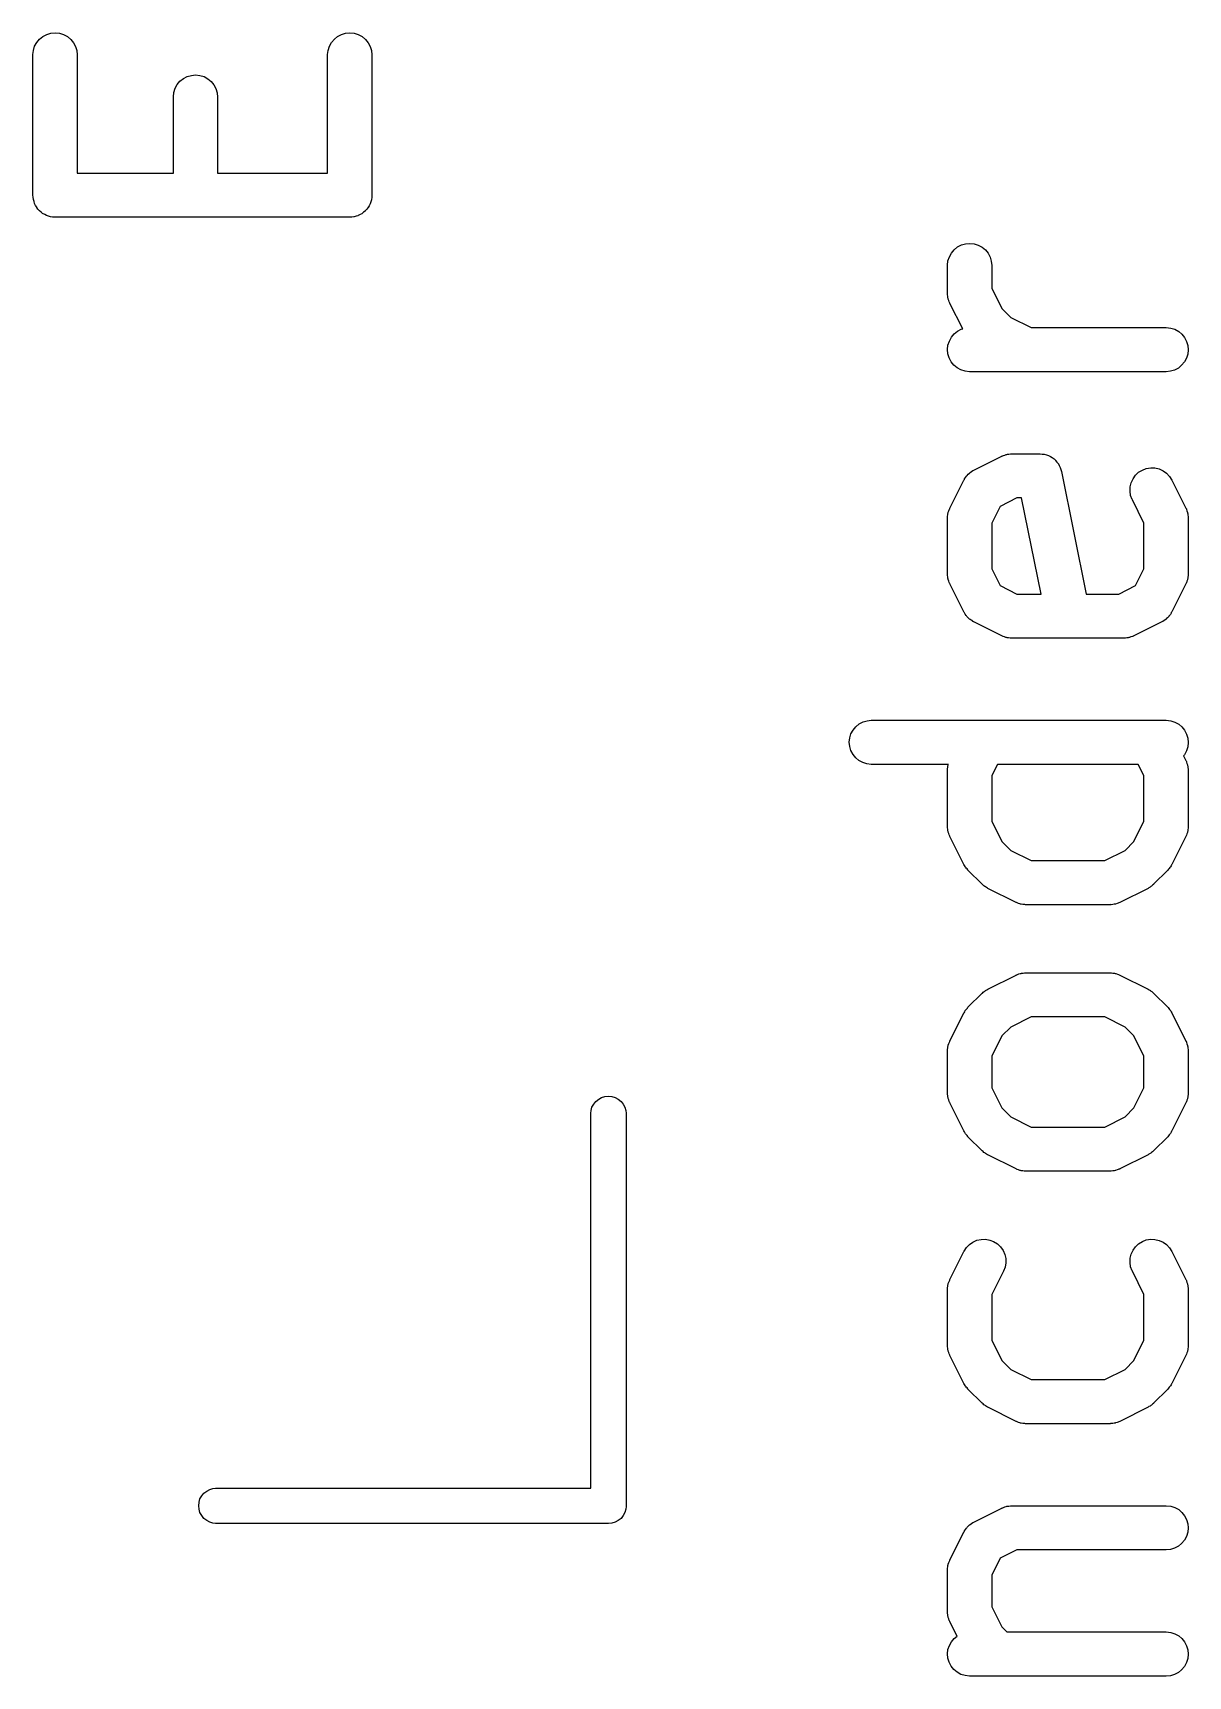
# Model space of a CAD drawing. Extents: x 108.9 to 171.3, y -114.4 to -56.8.
# Drawn here: x 151.52 to 155.44, y -67.44 to -61.86 of the extents above; entities that cross this region are included whole.
import ezdxf

# ---------------------------------------------------------------- set-up
doc = ezdxf.new("R2010")
doc.units = 0
doc.header["$MEASUREMENT"] = 0
doc.layers.add('BLACK', color=7, linetype='CONTINUOUS')

msp = doc.modelspace()

# ---------------------------------------------------------------- linework, layer by layer
at = {"layer": 'BLACK', "linetype": 'CONTINUOUS'}
for p, q in [((151.557, -61.8735), (151.57, -61.8667)), ((151.57, -61.8667), (151.584, -61.8626)), ((151.584, -61.8626), (151.599, -61.8613)), ((151.599, -61.8613), (151.613, -61.8628)), ((151.613, -61.8628), (151.627, -61.8671)), ((151.627, -61.8671), (151.64, -61.8741)), ((152.557, -61.8735), (152.57, -61.8667)), ((152.57, -61.8667), (152.584, -61.8626)), ((152.584, -61.8626), (152.599, -61.8613)), ((152.599, -61.8613), (152.613, -61.8628)), ((152.613, -61.8628), (152.627, -61.8671)), ((152.627, -61.8671), (152.64, -61.8741)), ((151.523, -61.9352), (151.525, -61.9207)), ((151.525, -61.9207), (151.529, -61.9067)), ((151.529, -61.9067), (151.536, -61.8939)), ((151.536, -61.8939), (151.546, -61.8827)), ((151.546, -61.8827), (151.557, -61.8735)), ((151.64, -61.8741), (151.652, -61.8834)), ((151.652, -61.8834), (151.661, -61.8948)), ((151.661, -61.8948), (151.668, -61.9077)), ((151.668, -61.9077), (151.672, -61.9217)), ((151.672, -61.9217), (151.673, -61.9363)), ((152.523, -61.9352), (152.525, -61.9207)), ((152.525, -61.9207), (152.529, -61.9067)), ((152.529, -61.9067), (152.536, -61.8939)), ((152.536, -61.8939), (152.546, -61.8827)), ((152.546, -61.8827), (152.557, -61.8735)), ((152.64, -61.8741), (152.652, -61.8834)), ((152.652, -61.8834), (152.661, -61.8948)), ((152.661, -61.8948), (152.668, -61.9077)), ((152.668, -61.9077), (152.672, -61.9217)), ((152.672, -61.9217), (152.673, -61.9363)), ((151.523, -61.9363), (151.523, -61.9352)), ((151.523, -62.4125), (151.523, -61.9363)), ((151.673, -61.9363), (151.673, -62.3375)), ((152.523, -61.9363), (152.523, -61.9352)), ((152.523, -62.3375), (152.523, -61.9363)), ((152.673, -61.9363), (152.673, -62.4125)), ((152.006, -62.0496), (152.013, -62.0368)), ((152.013, -62.0368), (152.022, -62.0256)), ((152.022, -62.0256), (152.034, -62.0164)), ((152.034, -62.0164), (152.046, -62.0096)), ((152.046, -62.0096), (152.061, -62.0055)), ((152.061, -62.0055), (152.075, -62.0041)), ((152.075, -62.0041), (152.09, -62.0057)), ((152.09, -62.0057), (152.104, -62.01)), ((152.104, -62.01), (152.117, -62.017)), ((152.117, -62.017), (152.128, -62.0263)), ((152.128, -62.0263), (152.137, -62.0376)), ((152.137, -62.0376), (152.144, -62.0506)), ((152, -62.0781), (152.001, -62.0635)), ((152, -62.0791), (152, -62.0781)), ((152, -62.3375), (152, -62.0791)), ((152.001, -62.0635), (152.006, -62.0496)), ((152.144, -62.0506), (152.148, -62.0646)), ((152.148, -62.0646), (152.15, -62.0791)), ((152.15, -62.0791), (152.15, -62.3375)), ((151.673, -62.3375), (152, -62.3375)), ((152.15, -62.3375), (152.523, -62.3375)), ((151.524, -62.4195), (151.523, -62.4125)), ((151.525, -62.4265), (151.524, -62.4195)), ((151.525, -62.4268), (151.525, -62.4265)), ((151.525, -62.427), (151.525, -62.4268)), ((151.527, -62.4338), (151.525, -62.427)), ((152.672, -62.4281), (152.67, -62.4348)), ((152.673, -62.4206), (152.672, -62.4276)), ((152.672, -62.4276), (152.672, -62.4278)), ((152.672, -62.4278), (152.672, -62.4281)), ((152.673, -62.4125), (152.673, -62.413)), ((152.673, -62.413), (152.673, -62.413)), ((152.673, -62.413), (152.673, -62.413)), ((152.673, -62.413), (152.673, -62.4135)), ((152.673, -62.4135), (152.673, -62.4206)), ((151.529, -62.4406), (151.527, -62.4338)), ((151.529, -62.4408), (151.529, -62.4406)), ((151.529, -62.4411), (151.529, -62.4408)), ((151.532, -62.4473), (151.529, -62.4411)), ((151.536, -62.4535), (151.532, -62.4473)), ((151.536, -62.4537), (151.536, -62.4535)), ((151.536, -62.454), (151.536, -62.4537)), ((151.54, -62.4595), (151.536, -62.454)), ((151.545, -62.465), (151.54, -62.4595)), ((151.545, -62.4651), (151.545, -62.465)), ((151.545, -62.4653), (151.545, -62.4651)), ((151.551, -62.4698), (151.545, -62.4653)), ((151.556, -62.4744), (151.551, -62.4698)), ((151.556, -62.4745), (151.556, -62.4744)), ((151.556, -62.4747), (151.556, -62.4745)), ((151.563, -62.478), (151.556, -62.4747)), ((151.569, -62.4814), (151.563, -62.478)), ((151.569, -62.4815), (151.569, -62.4814)), ((151.569, -62.4816), (151.569, -62.4815)), ((151.576, -62.4837), (151.569, -62.4816)), ((151.583, -62.4858), (151.576, -62.4837)), ((152.62, -62.484), (152.613, -62.486)), ((152.626, -62.482), (152.62, -62.484)), ((152.627, -62.4819), (152.626, -62.482)), ((152.633, -62.4785), (152.627, -62.4818)), ((152.627, -62.4818), (152.627, -62.4819)), ((152.639, -62.4752), (152.633, -62.4785)), ((152.64, -62.4751), (152.639, -62.4752)), ((152.645, -62.4705), (152.64, -62.4749)), ((152.64, -62.4749), (152.64, -62.4751)), ((152.651, -62.4661), (152.645, -62.4705)), ((152.656, -62.4603), (152.651, -62.4657)), ((152.651, -62.4657), (152.651, -62.4659)), ((152.651, -62.4659), (152.651, -62.4661)), ((152.66, -62.4548), (152.656, -62.4603)), ((152.661, -62.4544), (152.66, -62.4546)), ((152.66, -62.4546), (152.66, -62.4548)), ((152.664, -62.4482), (152.661, -62.4544)), ((152.667, -62.442), (152.664, -62.4482)), ((152.668, -62.4415), (152.667, -62.4418)), ((152.667, -62.4418), (152.667, -62.442)), ((152.67, -62.4348), (152.668, -62.4415)), ((151.583, -62.4859), (151.583, -62.4858)), ((151.59, -62.4867), (151.583, -62.4859)), ((151.583, -62.4859), (151.583, -62.4859)), ((151.597, -62.4875), (151.59, -62.4867)), ((151.598, -62.4875), (151.597, -62.4875)), ((152.598, -62.4875), (151.598, -62.4875)), ((151.598, -62.4875), (151.598, -62.4875)), ((151.598, -62.4875), (151.598, -62.4875)), ((151.598, -62.4875), (151.598, -62.4875)), ((152.605, -62.4868), (152.598, -62.4875)), ((152.612, -62.4861), (152.605, -62.4868)), ((152.613, -62.4861), (152.612, -62.4861)), ((152.613, -62.486), (152.613, -62.4861)), ((154.649, -62.5975), (154.661, -62.5883)), ((154.661, -62.5883), (154.674, -62.5815)), ((154.674, -62.5815), (154.688, -62.5774)), ((154.688, -62.5774), (154.702, -62.576)), ((154.702, -62.576), (154.717, -62.5776)), ((154.717, -62.5776), (154.731, -62.5819)), ((154.731, -62.5819), (154.744, -62.5889)), ((154.744, -62.5889), (154.755, -62.5982)), ((154.627, -62.65), (154.628, -62.6355)), ((154.627, -62.651), (154.627, -62.65)), ((154.627, -62.7463), (154.627, -62.651)), ((154.628, -62.6355), (154.633, -62.6215)), ((154.633, -62.6215), (154.64, -62.6087)), ((154.64, -62.6087), (154.649, -62.5975)), ((154.755, -62.5982), (154.764, -62.6095)), ((154.764, -62.6095), (154.771, -62.6225)), ((154.771, -62.6225), (154.775, -62.6365)), ((154.775, -62.6365), (154.777, -62.651)), ((154.777, -62.651), (154.777, -62.7286)), ((154.627, -62.7485), (154.627, -62.7463)), ((154.627, -62.7507), (154.627, -62.7485)), ((154.628, -62.7557), (154.627, -62.7507)), ((154.628, -62.7609), (154.628, -62.7557)), ((154.629, -62.763), (154.628, -62.7609)), ((154.629, -62.7651), (154.629, -62.763)), ((154.777, -62.7286), (154.811, -62.7971)), ((154.631, -62.7699), (154.629, -62.7651)), ((154.632, -62.7749), (154.631, -62.7699)), ((154.633, -62.7768), (154.632, -62.7749)), ((154.634, -62.7789), (154.633, -62.7768)), ((154.635, -62.7798), (154.634, -62.7789)), ((154.678, -62.866), (154.635, -62.7798)), ((154.811, -62.7971), (154.841, -62.8275)), ((154.649, -62.8835), (154.66, -62.8743)), ((154.66, -62.8743), (154.673, -62.8674)), ((154.673, -62.8674), (154.678, -62.866)), ((154.841, -62.8275), (154.91, -62.8618)), ((154.91, -62.8618), (155.368, -62.8618)), ((155.368, -62.8618), (155.369, -62.8618)), ((155.369, -62.8618), (155.384, -62.8634)), ((155.384, -62.8634), (155.398, -62.8678)), ((155.398, -62.8678), (155.411, -62.8749)), ((155.411, -62.8749), (155.422, -62.8843)), ((154.627, -62.9362), (154.628, -62.9217)), ((154.628, -62.9217), (154.633, -62.9077)), ((154.633, -62.9077), (154.64, -62.8948)), ((154.64, -62.8948), (154.649, -62.8835)), ((155.422, -62.8843), (155.431, -62.8957)), ((155.431, -62.8957), (155.438, -62.9087)), ((155.438, -62.9087), (155.442, -62.9227)), ((155.442, -62.9227), (155.443, -62.9373)), ((154.628, -62.9508), (154.627, -62.9362)), ((154.632, -62.9649), (154.628, -62.9508)), ((154.639, -62.9778), (154.632, -62.9649)), ((154.648, -62.9892), (154.639, -62.9778)), ((155.431, -62.9787), (155.421, -62.99)), ((155.438, -62.9658), (155.431, -62.9787)), ((155.442, -62.9518), (155.438, -62.9658)), ((155.443, -62.9373), (155.442, -62.9518)), ((154.659, -62.9986), (154.648, -62.9892)), ((154.672, -63.0057), (154.659, -62.9986)), ((154.686, -63.0101), (154.672, -63.0057)), ((154.701, -63.0118), (154.686, -63.0101)), ((154.702, -63.0118), (154.701, -63.0118)), ((155.368, -63.0118), (154.702, -63.0118)), ((155.383, -63.0103), (155.368, -63.0118)), ((155.397, -63.0061), (155.383, -63.0103)), ((155.41, -62.9992), (155.397, -63.0061)), ((155.421, -62.99), (155.41, -62.9992)), ((154.716, -63.3459), (154.811, -63.2983)), ((154.811, -63.2983), (154.812, -63.2978)), ((154.812, -63.2978), (154.814, -63.297)), ((154.814, -63.297), (154.816, -63.296)), ((154.816, -63.296), (154.821, -63.2945)), ((154.821, -63.2945), (154.826, -63.2927)), ((154.826, -63.2927), (154.828, -63.2924)), ((154.828, -63.2924), (154.83, -63.2918)), ((154.83, -63.2918), (154.835, -63.2913)), ((154.835, -63.2913), (154.84, -63.2905)), ((154.84, -63.2905), (154.842, -63.2905)), ((154.842, -63.2905), (154.845, -63.2903)), ((154.845, -63.2903), (154.94, -63.2903)), ((154.94, -63.2903), (154.94, -63.2903)), ((154.94, -63.2903), (154.94, -63.2903)), ((154.94, -63.2903), (154.941, -63.2903)), ((154.94, -63.2903), (154.94, -63.2903)), ((154.941, -63.2903), (154.948, -63.2911)), ((154.948, -63.2911), (154.955, -63.2918)), ((154.955, -63.2918), (154.955, -63.2919)), ((154.955, -63.2919), (154.955, -63.292)), ((154.955, -63.292), (154.962, -63.2941)), ((154.962, -63.2941), (154.969, -63.2961)), ((154.969, -63.2961), (154.969, -63.2963)), ((154.969, -63.2963), (154.969, -63.2964)), ((154.969, -63.2964), (154.976, -63.2998)), ((154.976, -63.2998), (154.982, -63.3031)), ((154.982, -63.3031), (154.982, -63.3033)), ((154.982, -63.3033), (154.982, -63.3034)), ((154.982, -63.3034), (154.988, -63.308)), ((154.988, -63.308), (154.993, -63.3124)), ((154.993, -63.3124), (154.993, -63.3126)), ((154.993, -63.3126), (154.993, -63.3129)), ((154.993, -63.3129), (154.998, -63.3183)), ((154.998, -63.3183), (155.002, -63.3237)), ((154.683, -63.3785), (154.684, -63.3771)), ((154.684, -63.3756), (154.688, -63.371)), ((154.684, -63.3771), (154.684, -63.3756)), ((154.688, -63.371), (154.691, -63.3662)), ((154.691, -63.3662), (154.692, -63.365)), ((154.692, -63.365), (154.693, -63.3637)), ((154.693, -63.3637), (154.697, -63.3598)), ((154.697, -63.3598), (154.701, -63.3557)), ((154.701, -63.3557), (154.702, -63.3548)), ((154.702, -63.3548), (154.703, -63.3537)), ((154.703, -63.3537), (154.708, -63.3506)), ((154.708, -63.3506), (154.713, -63.3474)), ((154.713, -63.3474), (154.714, -63.3467)), ((154.714, -63.3467), (154.716, -63.3459)), ((155.002, -63.3237), (155.002, -63.324)), ((155.002, -63.324), (155.003, -63.3243)), ((155.003, -63.3243), (155.006, -63.3304)), ((155.006, -63.3304), (155.009, -63.3366)), ((155.009, -63.3366), (155.009, -63.3369)), ((155.009, -63.3369), (155.009, -63.3372)), ((155.009, -63.3372), (155.011, -63.3439)), ((155.011, -63.3439), (155.013, -63.3506)), ((155.013, -63.3506), (155.097, -63.7665)), ((155.25, -63.3885), (155.256, -63.3752)), ((155.256, -63.3752), (155.265, -63.3633)), ((155.265, -63.3633), (155.275, -63.3533)), ((155.275, -63.3533), (155.288, -63.3456)), ((155.288, -63.3456), (155.301, -63.3405)), ((155.301, -63.3405), (155.316, -63.3381)), ((155.316, -63.3381), (155.33, -63.3386)), ((155.33, -63.3386), (155.345, -63.3419)), ((155.345, -63.3419), (155.358, -63.3479)), ((155.358, -63.3479), (155.37, -63.3564)), ((155.37, -63.3564), (155.38, -63.367)), ((155.38, -63.367), (155.388, -63.3794)), ((154.635, -63.4746), (154.682, -63.3794)), ((154.682, -63.3794), (154.683, -63.3785)), ((155.246, -63.4027), (155.25, -63.3885)), ((155.246, -63.4174), (155.246, -63.4027)), ((155.248, -63.4318), (155.246, -63.4174)), ((155.253, -63.4456), (155.248, -63.4318)), ((155.388, -63.3794), (155.435, -63.4746)), ((154.629, -63.4883), (154.631, -63.4835)), ((154.629, -63.4905), (154.629, -63.4883)), ((154.631, -63.4835), (154.633, -63.4786)), ((154.633, -63.4786), (154.634, -63.4767)), ((154.634, -63.4767), (154.635, -63.4746)), ((154.805, -63.4689), (154.777, -63.5259)), ((154.862, -63.4403), (154.805, -63.4689)), ((154.878, -63.4403), (154.862, -63.4403)), ((154.944, -63.7665), (154.878, -63.4403)), ((155.254, -63.4465), (155.253, -63.4456)), ((155.293, -63.5259), (155.254, -63.4465)), ((155.435, -63.4746), (155.436, -63.4756)), ((155.436, -63.4756), (155.437, -63.4777)), ((155.437, -63.4777), (155.438, -63.4796)), ((155.438, -63.4796), (155.439, -63.4845)), ((155.439, -63.4845), (155.441, -63.4893)), ((154.627, -63.5027), (154.628, -63.4977)), ((154.627, -63.5049), (154.627, -63.5027)), ((154.627, -63.5071), (154.627, -63.5049)), ((154.627, -63.5082), (154.627, -63.5071)), ((154.627, -63.6987), (154.627, -63.5082)), ((154.628, -63.4926), (154.629, -63.4905)), ((154.628, -63.4977), (154.628, -63.4926)), ((154.777, -63.5259), (154.777, -63.681)), ((155.293, -63.681), (155.293, -63.5259)), ((155.441, -63.4893), (155.441, -63.4915)), ((155.441, -63.4915), (155.442, -63.4936)), ((155.442, -63.4936), (155.442, -63.4987)), ((155.442, -63.4987), (155.443, -63.5038)), ((155.443, -63.5038), (155.443, -63.506)), ((155.443, -63.506), (155.443, -63.5082)), ((155.443, -63.5082), (155.443, -63.6987)), ((154.627, -63.7009), (154.627, -63.6987)), ((154.627, -63.7031), (154.627, -63.7009)), ((154.628, -63.7081), (154.627, -63.7031)), ((154.628, -63.7132), (154.628, -63.7081)), ((154.777, -63.681), (154.805, -63.738)), ((155.265, -63.738), (155.293, -63.681)), ((155.443, -63.7041), (155.442, -63.7092)), ((155.442, -63.7092), (155.442, -63.7143)), ((155.443, -63.6987), (155.443, -63.6997)), ((155.443, -63.6997), (155.443, -63.7019)), ((155.443, -63.7019), (155.443, -63.7041)), ((154.629, -63.7154), (154.628, -63.7132)), ((154.629, -63.7175), (154.629, -63.7154)), ((154.631, -63.7223), (154.629, -63.7175)), ((154.632, -63.7272), (154.631, -63.7223)), ((154.633, -63.7292), (154.632, -63.7272)), ((154.634, -63.7313), (154.633, -63.7292)), ((154.635, -63.7322), (154.634, -63.7313)), ((154.682, -63.8274), (154.635, -63.7322)), ((154.805, -63.738), (154.862, -63.7665)), ((154.862, -63.7665), (154.944, -63.7665)), ((155.097, -63.7665), (155.208, -63.7665)), ((155.208, -63.7665), (155.265, -63.738)), ((155.435, -63.7322), (155.388, -63.8274)), ((155.436, -63.7301), (155.435, -63.7322)), ((155.437, -63.7282), (155.436, -63.7301)), ((155.439, -63.7233), (155.437, -63.7282)), ((155.441, -63.7185), (155.439, -63.7233)), ((155.442, -63.7143), (155.441, -63.7164)), ((155.441, -63.7164), (155.441, -63.7185)), ((154.683, -63.8288), (154.682, -63.8274)), ((154.684, -63.8303), (154.683, -63.8288)), ((154.687, -63.835), (154.684, -63.8303)), ((154.69, -63.8398), (154.687, -63.835)), ((154.691, -63.841), (154.69, -63.8398)), ((154.692, -63.8423), (154.691, -63.841)), ((154.696, -63.8463), (154.692, -63.8423)), ((154.7, -63.8505), (154.696, -63.8463)), ((154.701, -63.8514), (154.7, -63.8505)), ((154.703, -63.8525), (154.701, -63.8514)), ((154.707, -63.8557), (154.703, -63.8525)), ((154.712, -63.859), (154.707, -63.8557)), ((154.713, -63.8596), (154.712, -63.859)), ((154.715, -63.8605), (154.713, -63.8596)), ((154.716, -63.861), (154.715, -63.8605)), ((154.811, -63.9086), (154.716, -63.861)), ((155.354, -63.861), (155.259, -63.9086)), ((155.356, -63.8601), (155.354, -63.861)), ((155.357, -63.8595), (155.356, -63.8601)), ((155.362, -63.8562), (155.357, -63.8595)), ((155.367, -63.8532), (155.362, -63.8562)), ((155.368, -63.8521), (155.367, -63.8532)), ((155.369, -63.8512), (155.368, -63.8521)), ((155.373, -63.8471), (155.369, -63.8512)), ((155.377, -63.8431), (155.373, -63.8471)), ((155.378, -63.8418), (155.377, -63.8431)), ((155.379, -63.8407), (155.378, -63.8418)), ((155.383, -63.8359), (155.379, -63.8407)), ((155.386, -63.8312), (155.383, -63.8359)), ((155.387, -63.8284), (155.386, -63.8297)), ((155.386, -63.8297), (155.386, -63.8312)), ((155.388, -63.8274), (155.387, -63.8284)), ((154.813, -63.9094), (154.811, -63.9086)), ((154.815, -63.9105), (154.813, -63.9094)), ((154.82, -63.912), (154.815, -63.9105)), ((154.825, -63.9138), (154.82, -63.912)), ((154.827, -63.9142), (154.825, -63.9138)), ((154.829, -63.9149), (154.827, -63.9142)), ((154.834, -63.9155), (154.829, -63.9149)), ((154.839, -63.9163), (154.834, -63.9155)), ((154.841, -63.9163), (154.839, -63.9163)), ((154.844, -63.9165), (154.841, -63.9163)), ((154.845, -63.9165), (154.844, -63.9165)), ((155.226, -63.9165), (154.845, -63.9165)), ((155.228, -63.9163), (155.226, -63.9165)), ((155.23, -63.9164), (155.228, -63.9163)), ((155.235, -63.9156), (155.23, -63.9164)), ((155.24, -63.9151), (155.235, -63.9156)), ((155.242, -63.9145), (155.24, -63.9151)), ((155.244, -63.9141), (155.242, -63.9145)), ((155.249, -63.9123), (155.244, -63.9141)), ((155.254, -63.9109), (155.249, -63.9123)), ((155.256, -63.9098), (155.254, -63.9109)), ((155.258, -63.9091), (155.256, -63.9098)), ((155.259, -63.9086), (155.258, -63.9091)), ((154.316, -64.2169), (154.327, -64.2076)), ((154.327, -64.2076), (154.34, -64.2008)), ((154.34, -64.2008), (154.354, -64.1965)), ((154.354, -64.1965), (154.368, -64.1951)), ((154.368, -64.1951), (155.368, -64.1951)), ((155.368, -64.1951), (155.369, -64.1951)), ((155.369, -64.1951), (155.384, -64.1967)), ((155.384, -64.1967), (155.398, -64.2012)), ((155.398, -64.2012), (155.411, -64.2082)), ((155.411, -64.2082), (155.422, -64.2176)), ((154.293, -64.2696), (154.295, -64.255)), ((154.295, -64.2841), (154.293, -64.2696)), ((154.295, -64.255), (154.299, -64.241)), ((154.299, -64.241), (154.306, -64.2282)), ((154.306, -64.2282), (154.316, -64.2169)), ((155.422, -64.2176), (155.431, -64.229)), ((155.431, -64.229), (155.438, -64.242)), ((155.438, -64.242), (155.442, -64.256)), ((155.442, -64.256), (155.443, -64.2706)), ((154.299, -64.2982), (154.295, -64.2841)), ((154.306, -64.3112), (154.299, -64.2982)), ((154.315, -64.3226), (154.306, -64.3112)), ((154.326, -64.332), (154.315, -64.3226)), ((155.431, -64.312), (155.427, -64.3158)), ((155.427, -64.3158), (155.435, -64.3318)), ((155.438, -64.2992), (155.431, -64.312)), ((155.442, -64.2852), (155.438, -64.2992)), ((155.443, -64.2706), (155.442, -64.2852)), ((154.339, -64.339), (154.326, -64.332)), ((154.353, -64.3435), (154.339, -64.339)), ((154.367, -64.3451), (154.353, -64.3435)), ((154.368, -64.3451), (154.367, -64.3451)), ((154.63, -64.3451), (154.368, -64.3451)), ((154.627, -64.3599), (154.628, -64.3548)), ((154.627, -64.3621), (154.627, -64.3599)), ((154.627, -64.3643), (154.627, -64.3621)), ((154.627, -64.3653), (154.627, -64.3643)), ((154.627, -64.5558), (154.627, -64.3653)), ((154.628, -64.3497), (154.629, -64.3476)), ((154.628, -64.3548), (154.628, -64.3497)), ((154.629, -64.3455), (154.63, -64.3451)), ((154.629, -64.3476), (154.629, -64.3455)), ((154.796, -64.3451), (154.777, -64.383)), ((155.274, -64.3451), (154.796, -64.3451)), ((155.293, -64.383), (155.274, -64.3451)), ((155.435, -64.3318), (155.436, -64.3327)), ((155.436, -64.3327), (155.437, -64.3348)), ((155.437, -64.3348), (155.438, -64.3368)), ((155.438, -64.3368), (155.439, -64.3417)), ((155.439, -64.3417), (155.441, -64.3465)), ((155.441, -64.3465), (155.441, -64.3486)), ((155.441, -64.3486), (155.442, -64.3508)), ((155.442, -64.3508), (155.442, -64.3559)), ((155.442, -64.3559), (155.443, -64.3609)), ((155.443, -64.3609), (155.443, -64.3631)), ((155.443, -64.3631), (155.443, -64.3653)), ((155.443, -64.3653), (155.443, -64.5558)), ((154.777, -64.383), (154.777, -64.5381)), ((155.293, -64.5381), (155.293, -64.383)), ((154.777, -64.5381), (154.811, -64.6066)), ((155.259, -64.6066), (155.293, -64.5381)), ((154.627, -64.558), (154.627, -64.5558)), ((154.627, -64.5602), (154.627, -64.558)), ((154.628, -64.5653), (154.627, -64.5602)), ((154.628, -64.5704), (154.628, -64.5653)), ((154.629, -64.5725), (154.628, -64.5704)), ((154.629, -64.5747), (154.629, -64.5725)), ((154.631, -64.5795), (154.629, -64.5747)), ((154.632, -64.5844), (154.631, -64.5795)), ((154.633, -64.5863), (154.632, -64.5844)), ((154.634, -64.5884), (154.633, -64.5863)), ((154.635, -64.5893), (154.634, -64.5884)), ((154.682, -64.6846), (154.635, -64.5893)), ((155.435, -64.5893), (155.388, -64.6846)), ((155.436, -64.5873), (155.435, -64.5893)), ((155.437, -64.5854), (155.436, -64.5873)), ((155.439, -64.5805), (155.437, -64.5854)), ((155.441, -64.5757), (155.439, -64.5805)), ((155.442, -64.5714), (155.441, -64.5735)), ((155.441, -64.5735), (155.441, -64.5757)), ((155.443, -64.5613), (155.442, -64.5663)), ((155.442, -64.5663), (155.442, -64.5714)), ((155.443, -64.5558), (155.443, -64.5569)), ((155.443, -64.5569), (155.443, -64.5591)), ((155.443, -64.5591), (155.443, -64.5613)), ((154.811, -64.6066), (154.841, -64.637)), ((154.841, -64.637), (154.91, -64.6713)), ((155.16, -64.6713), (155.229, -64.637)), ((155.229, -64.637), (155.259, -64.6066)), ((154.684, -64.6882), (154.682, -64.6846)), ((154.686, -64.6919), (154.684, -64.6882)), ((154.688, -64.6943), (154.686, -64.6919)), ((154.69, -64.697), (154.688, -64.6943)), ((154.693, -64.7), (154.69, -64.697)), ((154.696, -64.7033), (154.693, -64.7)), ((154.696, -64.7041), (154.696, -64.7033)), ((154.744, -64.7517), (154.696, -64.7041)), ((154.91, -64.6713), (155.16, -64.6713)), ((155.374, -64.7041), (155.326, -64.7517)), ((155.376, -64.7008), (155.374, -64.7041)), ((155.379, -64.6978), (155.376, -64.7008)), ((155.381, -64.6952), (155.379, -64.6978)), ((155.383, -64.6928), (155.381, -64.6952)), ((155.385, -64.6891), (155.383, -64.6928)), ((155.387, -64.6855), (155.385, -64.6891)), ((155.388, -64.6846), (155.387, -64.6855)), ((154.747, -64.7544), (154.744, -64.7517)), ((154.75, -64.7573), (154.747, -64.7544)), ((154.753, -64.759), (154.75, -64.7573)), ((154.755, -64.761), (154.753, -64.759)), ((154.759, -64.763), (154.755, -64.761)), ((154.762, -64.7653), (154.759, -64.763)), ((154.763, -64.7657), (154.762, -64.7653)), ((154.859, -64.8134), (154.763, -64.7657)), ((155.307, -64.7657), (155.211, -64.8134)), ((155.31, -64.7635), (155.307, -64.7657)), ((155.314, -64.7616), (155.31, -64.7635)), ((155.316, -64.7596), (155.314, -64.7616)), ((155.319, -64.758), (155.316, -64.7596)), ((155.322, -64.7551), (155.319, -64.758)), ((155.325, -64.7524), (155.322, -64.7551)), ((155.326, -64.7517), (155.325, -64.7524)), ((154.861, -64.8142), (154.859, -64.8134)), ((154.863, -64.8152), (154.861, -64.8142)), ((154.868, -64.8168), (154.863, -64.8152)), ((154.872, -64.8186), (154.868, -64.8168)), ((154.874, -64.819), (154.872, -64.8186)), ((154.877, -64.8196), (154.874, -64.819)), ((154.882, -64.8202), (154.877, -64.8196)), ((154.887, -64.8211), (154.882, -64.8202)), ((154.889, -64.821), (154.887, -64.8211)), ((154.891, -64.8213), (154.889, -64.821)), ((154.892, -64.8213), (154.891, -64.8213)), ((155.178, -64.8213), (154.892, -64.8213)), ((155.18, -64.8211), (155.178, -64.8213)), ((155.182, -64.8212), (155.18, -64.8211)), ((155.187, -64.8204), (155.182, -64.8212)), ((155.192, -64.8199), (155.187, -64.8204)), ((155.195, -64.8192), (155.192, -64.8199)), ((155.197, -64.8189), (155.195, -64.8192)), ((155.202, -64.8171), (155.197, -64.8189)), ((155.206, -64.8156), (155.202, -64.8171)), ((155.208, -64.8146), (155.206, -64.8156)), ((155.211, -64.8138), (155.208, -64.8146)), ((155.211, -64.8134), (155.211, -64.8138)), ((154.763, -65.1078), (154.859, -65.0602)), ((154.859, -65.0602), (154.86, -65.0597)), ((154.86, -65.0597), (154.862, -65.0589)), ((154.862, -65.0589), (154.864, -65.0579)), ((154.864, -65.0579), (154.869, -65.0564)), ((154.869, -65.0564), (154.873, -65.0546)), ((154.873, -65.0546), (154.876, -65.0543)), ((154.876, -65.0543), (154.878, -65.0537)), ((154.878, -65.0537), (154.883, -65.0532)), ((154.883, -65.0532), (154.888, -65.0524)), ((154.888, -65.0524), (154.89, -65.0525)), ((154.89, -65.0525), (154.892, -65.0522)), ((154.892, -65.0522), (155.178, -65.0522)), ((155.178, -65.0522), (155.179, -65.0522)), ((155.179, -65.0522), (155.181, -65.0525)), ((155.181, -65.0525), (155.183, -65.0524)), ((155.183, -65.0524), (155.188, -65.0533)), ((155.188, -65.0533), (155.193, -65.0539)), ((155.193, -65.0539), (155.196, -65.0545)), ((155.196, -65.0545), (155.198, -65.0549)), ((155.198, -65.0549), (155.203, -65.0568)), ((155.203, -65.0568), (155.207, -65.0583)), ((155.207, -65.0583), (155.209, -65.0594)), ((155.209, -65.0594), (155.211, -65.0602)), ((155.211, -65.0602), (155.307, -65.1078)), ((154.696, -65.1694), (154.744, -65.1218)), ((154.744, -65.1218), (154.745, -65.1211)), ((154.745, -65.1211), (154.748, -65.1185)), ((154.748, -65.1185), (154.751, -65.1156)), ((154.751, -65.1156), (154.754, -65.1139)), ((154.754, -65.1139), (154.756, -65.112)), ((154.756, -65.112), (154.76, -65.11)), ((154.76, -65.11), (154.763, -65.1078)), ((155.307, -65.1078), (155.308, -65.1082)), ((155.308, -65.1082), (155.311, -65.1105)), ((155.311, -65.1105), (155.315, -65.1125)), ((155.315, -65.1125), (155.317, -65.1145)), ((155.317, -65.1145), (155.32, -65.1162)), ((155.32, -65.1162), (155.323, -65.1191)), ((155.323, -65.1191), (155.326, -65.1218)), ((155.326, -65.1218), (155.374, -65.1694)), ((154.635, -65.2842), (154.682, -65.1889)), ((154.682, -65.1889), (154.683, -65.188)), ((154.683, -65.188), (154.685, -65.1845)), ((154.685, -65.1845), (154.687, -65.1808)), ((154.687, -65.1808), (154.689, -65.1783)), ((154.689, -65.1783), (154.691, -65.1757)), ((154.691, -65.1757), (154.694, -65.1727)), ((154.694, -65.1727), (154.696, -65.1694)), ((154.91, -65.2022), (154.841, -65.2365)), ((155.16, -65.2022), (154.91, -65.2022)), ((155.229, -65.2365), (155.16, -65.2022)), ((155.374, -65.1694), (155.375, -65.1702)), ((155.375, -65.1702), (155.377, -65.1735)), ((155.377, -65.1735), (155.38, -65.1765)), ((155.38, -65.1765), (155.382, -65.1792)), ((155.382, -65.1792), (155.384, -65.1816)), ((155.384, -65.1816), (155.386, -65.1854)), ((155.386, -65.1854), (155.388, -65.1889)), ((155.388, -65.1889), (155.435, -65.2842)), ((154.811, -65.2669), (154.777, -65.3354)), ((154.841, -65.2365), (154.811, -65.2669)), ((155.259, -65.2669), (155.229, -65.2365)), ((155.293, -65.3354), (155.259, -65.2669)), ((154.627, -65.3123), (154.628, -65.3072)), ((154.627, -65.3145), (154.627, -65.3123)), ((154.627, -65.3167), (154.627, -65.3145)), ((154.627, -65.3177), (154.627, -65.3167)), ((154.627, -65.4606), (154.627, -65.3177)), ((154.628, -65.3021), (154.629, -65.3)), ((154.628, -65.3072), (154.628, -65.3021)), ((154.629, -65.2978), (154.631, -65.293)), ((154.629, -65.3), (154.629, -65.2978)), ((154.631, -65.293), (154.633, -65.2882)), ((154.633, -65.2882), (154.634, -65.2862)), ((154.634, -65.2862), (154.635, -65.2842)), ((155.435, -65.2842), (155.436, -65.2851)), ((155.436, -65.2851), (155.437, -65.2872)), ((155.437, -65.2872), (155.438, -65.2891)), ((155.438, -65.2891), (155.439, -65.294)), ((155.439, -65.294), (155.441, -65.2989)), ((155.441, -65.2989), (155.441, -65.301)), ((155.441, -65.301), (155.442, -65.3031)), ((155.442, -65.3031), (155.442, -65.3083)), ((155.442, -65.3083), (155.443, -65.3133)), ((155.443, -65.3133), (155.443, -65.3155)), ((155.443, -65.3155), (155.443, -65.3177)), ((155.443, -65.3177), (155.443, -65.4606)), ((154.777, -65.3354), (154.777, -65.4429)), ((155.293, -65.4429), (155.293, -65.3354)), ((153.426, -65.4985), (153.433, -65.4894)), ((153.433, -65.4894), (153.443, -65.4819)), ((153.443, -65.4819), (153.453, -65.4763)), ((153.453, -65.4763), (153.464, -65.4729)), ((153.464, -65.4729), (153.476, -65.4717)), ((153.476, -65.4717), (153.488, -65.4729)), ((153.488, -65.4729), (153.499, -65.4763)), ((153.499, -65.4763), (153.509, -65.4819)), ((153.509, -65.4819), (153.519, -65.4894)), ((153.519, -65.4894), (153.526, -65.4985)), ((154.627, -65.4628), (154.627, -65.4606)), ((154.627, -65.465), (154.627, -65.4628)), ((154.628, -65.47), (154.627, -65.465)), ((154.628, -65.4751), (154.628, -65.47)), ((154.629, -65.4773), (154.628, -65.4751)), ((154.629, -65.4794), (154.629, -65.4773)), ((154.631, -65.4842), (154.629, -65.4794)), ((154.632, -65.4892), (154.631, -65.4842)), ((154.633, -65.4911), (154.632, -65.4892)), ((154.634, -65.4932), (154.633, -65.4911)), ((154.635, -65.4941), (154.634, -65.4932)), ((154.682, -65.5893), (154.635, -65.4941)), ((154.777, -65.4429), (154.811, -65.5114)), ((155.259, -65.5114), (155.293, -65.4429)), ((155.435, -65.4941), (155.388, -65.5893)), ((155.436, -65.4921), (155.435, -65.4941)), ((155.437, -65.4901), (155.436, -65.4921)), ((155.439, -65.4852), (155.437, -65.4901)), ((155.441, -65.4804), (155.439, -65.4852)), ((155.442, -65.4762), (155.441, -65.4783)), ((155.441, -65.4783), (155.441, -65.4804)), ((155.443, -65.466), (155.442, -65.4711)), ((155.442, -65.4711), (155.442, -65.4762)), ((155.443, -65.4606), (155.443, -65.4616)), ((155.443, -65.4616), (155.443, -65.4638)), ((155.443, -65.4638), (155.443, -65.466)), ((153.416, -65.5291), (153.417, -65.5202)), ((153.416, -66.802), (153.416, -65.5291)), ((153.417, -65.5202), (153.42, -65.5089)), ((153.42, -65.5089), (153.426, -65.4985)), ((153.526, -65.4985), (153.532, -65.5089)), ((153.532, -65.5089), (153.535, -65.5202)), ((153.535, -65.5202), (153.536, -65.5291)), ((153.536, -65.5291), (153.536, -66.8591)), ((154.811, -65.5114), (154.841, -65.5418)), ((154.841, -65.5418), (154.91, -65.576)), ((155.16, -65.576), (155.229, -65.5418)), ((155.229, -65.5418), (155.259, -65.5114)), ((154.684, -65.5929), (154.682, -65.5893)), ((154.686, -65.5967), (154.684, -65.5929)), ((154.688, -65.5991), (154.686, -65.5967)), ((154.69, -65.6017), (154.688, -65.5991)), ((154.693, -65.6048), (154.69, -65.6017)), ((154.696, -65.6081), (154.693, -65.6048)), ((154.696, -65.6088), (154.696, -65.6081)), ((154.744, -65.6565), (154.696, -65.6088)), ((154.91, -65.576), (155.16, -65.576)), ((155.374, -65.6088), (155.326, -65.6565)), ((155.376, -65.6056), (155.374, -65.6088)), ((155.379, -65.6026), (155.376, -65.6056)), ((155.381, -65.5999), (155.379, -65.6026)), ((155.383, -65.5975), (155.381, -65.5999)), ((155.385, -65.5938), (155.383, -65.5975)), ((155.387, -65.5903), (155.385, -65.5938)), ((155.388, -65.5893), (155.387, -65.5903)), ((154.747, -65.6591), (154.744, -65.6565)), ((154.75, -65.6621), (154.747, -65.6591)), ((154.753, -65.6638), (154.75, -65.6621)), ((154.755, -65.6658), (154.753, -65.6638)), ((155.316, -65.6644), (155.314, -65.6663)), ((155.319, -65.6627), (155.316, -65.6644)), ((155.322, -65.6598), (155.319, -65.6627)), ((155.325, -65.6572), (155.322, -65.6598)), ((155.326, -65.6565), (155.325, -65.6572)), ((154.759, -65.6677), (154.755, -65.6658)), ((154.762, -65.67), (154.759, -65.6677)), ((154.763, -65.6705), (154.762, -65.67)), ((154.859, -65.7181), (154.763, -65.6705)), ((154.861, -65.7189), (154.859, -65.7181)), ((154.863, -65.72), (154.861, -65.7189)), ((154.868, -65.7215), (154.863, -65.72)), ((155.206, -65.7204), (155.202, -65.7219)), ((155.208, -65.7194), (155.206, -65.7204)), ((155.211, -65.7186), (155.208, -65.7194)), ((155.307, -65.6705), (155.211, -65.7181)), ((155.211, -65.7181), (155.211, -65.7186)), ((155.31, -65.6683), (155.307, -65.6705)), ((155.314, -65.6663), (155.31, -65.6683)), ((154.872, -65.7234), (154.868, -65.7215)), ((154.874, -65.7237), (154.872, -65.7234)), ((154.877, -65.7244), (154.874, -65.7237)), ((154.882, -65.725), (154.877, -65.7244)), ((154.887, -65.7258), (154.882, -65.725)), ((154.889, -65.7258), (154.887, -65.7258)), ((154.891, -65.726), (154.889, -65.7258)), ((154.892, -65.726), (154.891, -65.726)), ((155.178, -65.726), (154.892, -65.726)), ((155.18, -65.7258), (155.178, -65.726)), ((155.182, -65.7259), (155.18, -65.7258)), ((155.187, -65.7251), (155.182, -65.7259)), ((155.192, -65.7246), (155.187, -65.7251)), ((155.195, -65.724), (155.192, -65.7246)), ((155.197, -65.7236), (155.195, -65.724)), ((155.202, -65.7219), (155.197, -65.7236)), ((154.635, -66.0937), (154.682, -65.9985)), ((154.682, -65.9985), (154.683, -65.9975)), ((154.683, -65.9975), (154.691, -65.9852)), ((154.691, -65.9852), (154.701, -65.9747)), ((154.701, -65.9747), (154.713, -65.9664)), ((154.713, -65.9664), (154.726, -65.9606)), ((154.726, -65.9606), (154.741, -65.9575)), ((154.741, -65.9575), (154.755, -65.9572)), ((154.755, -65.9572), (154.77, -65.9598)), ((154.77, -65.9598), (154.783, -65.9652)), ((154.783, -65.9652), (154.796, -65.973)), ((154.796, -65.973), (154.806, -65.9832)), ((154.806, -65.9832), (154.815, -65.9951)), ((154.815, -65.9951), (154.821, -66.0085)), ((155.25, -66.0075), (155.256, -65.9942)), ((155.256, -65.9942), (155.265, -65.9824)), ((155.265, -65.9824), (155.275, -65.9724)), ((155.275, -65.9724), (155.288, -65.9647)), ((155.288, -65.9647), (155.301, -65.9595)), ((155.301, -65.9595), (155.316, -65.9572)), ((155.316, -65.9572), (155.33, -65.9576)), ((155.33, -65.9576), (155.345, -65.9609)), ((155.345, -65.9609), (155.358, -65.9669)), ((155.358, -65.9669), (155.37, -65.9754)), ((155.37, -65.9754), (155.38, -65.9861)), ((155.38, -65.9861), (155.388, -65.9985)), ((155.388, -65.9985), (155.435, -66.0937)), ((154.822, -66.0519), (154.816, -66.0655)), ((154.821, -66.0085), (154.824, -66.0228)), ((154.824, -66.0374), (154.822, -66.0519)), ((154.824, -66.0228), (154.824, -66.0374)), ((155.246, -66.0218), (155.25, -66.0075)), ((155.246, -66.0364), (155.246, -66.0218)), ((155.248, -66.0509), (155.246, -66.0364)), ((155.253, -66.0646), (155.248, -66.0509)), ((154.628, -66.1116), (154.629, -66.1095)), ((154.629, -66.1074), (154.631, -66.1026)), ((154.629, -66.1095), (154.629, -66.1074)), ((154.631, -66.1026), (154.633, -66.0977)), ((154.633, -66.0977), (154.634, -66.0958)), ((154.634, -66.0958), (154.635, -66.0937)), ((154.816, -66.0655), (154.777, -66.1449)), ((155.254, -66.0655), (155.253, -66.0646)), ((155.293, -66.1449), (155.254, -66.0655)), ((155.435, -66.0937), (155.436, -66.0946)), ((155.436, -66.0946), (155.437, -66.0967)), ((155.437, -66.0967), (155.438, -66.0987)), ((155.438, -66.0987), (155.439, -66.1036)), ((155.439, -66.1036), (155.441, -66.1084)), ((155.441, -66.1084), (155.441, -66.1106)), ((155.441, -66.1106), (155.442, -66.1127)), ((154.627, -66.1218), (154.628, -66.1167)), ((154.627, -66.124), (154.627, -66.1218)), ((154.627, -66.1262), (154.627, -66.124)), ((154.627, -66.1272), (154.627, -66.1262)), ((154.627, -66.3177), (154.627, -66.1272)), ((154.628, -66.1167), (154.628, -66.1116)), ((154.777, -66.1449), (154.777, -66.3)), ((155.293, -66.3), (155.293, -66.1449)), ((155.442, -66.1127), (155.442, -66.1178)), ((155.442, -66.1178), (155.443, -66.1228)), ((155.443, -66.1228), (155.443, -66.125)), ((155.443, -66.125), (155.443, -66.1272)), ((155.443, -66.1272), (155.443, -66.3177)), ((154.627, -66.3199), (154.627, -66.3177)), ((154.627, -66.3221), (154.627, -66.3199)), ((154.628, -66.3272), (154.627, -66.3221)), ((154.628, -66.3323), (154.628, -66.3272)), ((154.629, -66.3344), (154.628, -66.3323)), ((154.777, -66.3), (154.811, -66.3685)), ((155.259, -66.3685), (155.293, -66.3)), ((155.442, -66.3333), (155.441, -66.3354)), ((155.443, -66.3232), (155.442, -66.3282)), ((155.442, -66.3282), (155.442, -66.3333)), ((155.443, -66.3177), (155.443, -66.3188)), ((155.443, -66.3188), (155.443, -66.321)), ((155.443, -66.321), (155.443, -66.3232)), ((154.629, -66.3366), (154.629, -66.3344)), ((154.631, -66.3414), (154.629, -66.3366)), ((154.632, -66.3463), (154.631, -66.3414)), ((154.633, -66.3482), (154.632, -66.3463)), ((154.634, -66.3503), (154.633, -66.3482)), ((154.635, -66.3513), (154.634, -66.3503)), ((154.682, -66.4465), (154.635, -66.3513)), ((154.811, -66.3685), (154.841, -66.3989)), ((155.229, -66.3989), (155.259, -66.3685)), ((155.435, -66.3513), (155.388, -66.4465)), ((155.436, -66.3492), (155.435, -66.3513)), ((155.437, -66.3473), (155.436, -66.3492)), ((155.439, -66.3424), (155.437, -66.3473)), ((155.441, -66.3376), (155.439, -66.3424)), ((155.441, -66.3354), (155.441, -66.3376)), ((154.841, -66.3989), (154.91, -66.4332)), ((154.91, -66.4332), (155.16, -66.4332)), ((155.16, -66.4332), (155.229, -66.3989)), ((154.684, -66.4501), (154.682, -66.4465)), ((154.686, -66.4538), (154.684, -66.4501)), ((154.688, -66.4562), (154.686, -66.4538)), ((154.69, -66.4589), (154.688, -66.4562)), ((154.693, -66.4619), (154.69, -66.4589)), ((154.696, -66.4652), (154.693, -66.4619)), ((154.696, -66.466), (154.696, -66.4652)), ((154.744, -66.5136), (154.696, -66.466)), ((155.374, -66.466), (155.326, -66.5136)), ((155.376, -66.4627), (155.374, -66.466)), ((155.379, -66.4597), (155.376, -66.4627)), ((155.381, -66.4571), (155.379, -66.4597)), ((155.383, -66.4547), (155.381, -66.4571)), ((155.385, -66.451), (155.383, -66.4547)), ((155.387, -66.4474), (155.385, -66.451)), ((155.388, -66.4465), (155.387, -66.4474)), ((154.747, -66.5163), (154.744, -66.5136)), ((154.75, -66.5192), (154.747, -66.5163)), ((154.753, -66.5209), (154.75, -66.5192)), ((154.755, -66.5229), (154.753, -66.5209)), ((154.759, -66.5249), (154.755, -66.5229)), ((154.762, -66.5272), (154.759, -66.5249)), ((154.763, -66.5277), (154.762, -66.5272)), ((154.859, -66.5753), (154.763, -66.5277)), ((155.307, -66.5277), (155.211, -66.5753)), ((155.31, -66.5254), (155.307, -66.5277)), ((155.314, -66.5235), (155.31, -66.5254)), ((155.316, -66.5215), (155.314, -66.5235)), ((155.319, -66.5199), (155.316, -66.5215)), ((155.322, -66.517), (155.319, -66.5199)), ((155.325, -66.5143), (155.322, -66.517)), ((155.326, -66.5136), (155.325, -66.5143)), ((154.861, -66.5761), (154.859, -66.5753)), ((154.863, -66.5771), (154.861, -66.5761)), ((154.868, -66.5787), (154.863, -66.5771)), ((154.872, -66.5805), (154.868, -66.5787)), ((154.874, -66.5809), (154.872, -66.5805)), ((154.877, -66.5816), (154.874, -66.5809)), ((154.882, -66.5821), (154.877, -66.5816)), ((154.887, -66.583), (154.882, -66.5821)), ((154.889, -66.5829), (154.887, -66.583)), ((154.891, -66.5832), (154.889, -66.5829)), ((154.892, -66.5832), (154.891, -66.5832)), ((155.178, -66.5832), (154.892, -66.5832)), ((155.18, -66.583), (155.178, -66.5832)), ((155.182, -66.5831), (155.18, -66.583)), ((155.187, -66.5823), (155.182, -66.5831)), ((155.192, -66.5818), (155.187, -66.5823)), ((155.195, -66.5811), (155.192, -66.5818)), ((155.197, -66.5808), (155.195, -66.5811)), ((155.202, -66.579), (155.197, -66.5808)), ((155.206, -66.5775), (155.202, -66.579)), ((155.208, -66.5765), (155.206, -66.5775)), ((155.211, -66.5757), (155.208, -66.5765)), ((155.211, -66.5753), (155.211, -66.5757)), ((152.09, -66.8389), (152.096, -66.8285)), ((152.096, -66.8285), (152.103, -66.8194)), ((152.103, -66.8194), (152.113, -66.8119)), ((152.113, -66.8119), (152.123, -66.8063)), ((152.123, -66.8063), (152.134, -66.8029)), ((152.134, -66.8029), (152.143, -66.802)), ((152.143, -66.802), (153.416, -66.802)), ((152.086, -66.862), (152.087, -66.8502)), ((152.087, -66.8738), (152.086, -66.862)), ((152.087, -66.8502), (152.09, -66.8389)), ((152.09, -66.8851), (152.087, -66.8738)), ((152.096, -66.8955), (152.09, -66.8851)), ((153.532, -66.8851), (153.526, -66.8955)), ((153.535, -66.8738), (153.532, -66.8851)), ((153.536, -66.8649), (153.535, -66.8738)), ((153.536, -66.8591), (153.536, -66.862)), ((153.536, -66.862), (153.536, -66.8649)), ((154.716, -66.9173), (154.811, -66.8697)), ((154.811, -66.8697), (154.812, -66.8692)), ((154.812, -66.8692), (154.814, -66.8685)), ((154.814, -66.8685), (154.816, -66.8674)), ((154.816, -66.8674), (154.821, -66.8659)), ((154.821, -66.8659), (154.826, -66.8642)), ((154.826, -66.8642), (154.828, -66.8638)), ((154.828, -66.8638), (154.83, -66.8632)), ((154.83, -66.8632), (154.835, -66.8627)), ((154.835, -66.8627), (154.84, -66.8619)), ((154.84, -66.8619), (154.842, -66.862)), ((154.842, -66.862), (154.845, -66.8618)), ((154.845, -66.8618), (155.368, -66.8618)), ((155.368, -66.8618), (155.369, -66.8618)), ((155.369, -66.8618), (155.384, -66.8634)), ((155.384, -66.8634), (155.398, -66.8678)), ((155.398, -66.8678), (155.411, -66.8749)), ((155.411, -66.8749), (155.422, -66.8843)), ((155.422, -66.8843), (155.431, -66.8957)), ((152.103, -66.9046), (152.096, -66.8955)), ((152.113, -66.9121), (152.103, -66.9046)), ((152.123, -66.9177), (152.113, -66.9121)), ((152.134, -66.9211), (152.123, -66.9177)), ((152.143, -66.922), (152.134, -66.9211)), ((153.473, -66.922), (152.143, -66.922)), ((153.476, -66.9223), (153.473, -66.922)), ((153.488, -66.9211), (153.476, -66.9223)), ((153.499, -66.9177), (153.488, -66.9211)), ((153.509, -66.9121), (153.499, -66.9177)), ((153.519, -66.9046), (153.509, -66.9121)), ((153.526, -66.8955), (153.519, -66.9046)), ((154.684, -66.9471), (154.688, -66.9424)), ((154.684, -66.9485), (154.684, -66.9471)), ((154.688, -66.9424), (154.691, -66.9376)), ((154.691, -66.9376), (154.692, -66.9365)), ((154.692, -66.9365), (154.693, -66.9351)), ((154.693, -66.9351), (154.697, -66.9312)), ((154.697, -66.9312), (154.701, -66.9271)), ((154.701, -66.9271), (154.702, -66.9262)), ((154.702, -66.9262), (154.703, -66.9251)), ((154.703, -66.9251), (154.708, -66.9221)), ((154.708, -66.9221), (154.713, -66.9188)), ((154.713, -66.9188), (154.714, -66.9182)), ((154.714, -66.9182), (154.716, -66.9173)), ((155.431, -66.8957), (155.438, -66.9087)), ((155.438, -66.9087), (155.442, -66.9227)), ((155.442, -66.9227), (155.443, -66.9373)), ((155.443, -66.9373), (155.442, -66.9518)), ((154.635, -67.0461), (154.682, -66.9508)), ((154.682, -66.9508), (154.683, -66.9499)), ((154.683, -66.9499), (154.684, -66.9485)), ((155.41, -66.9992), (155.397, -67.0061)), ((155.421, -66.99), (155.41, -66.9992)), ((155.431, -66.9787), (155.421, -66.99)), ((155.438, -66.9658), (155.431, -66.9787)), ((155.442, -66.9518), (155.438, -66.9658)), ((154.629, -67.0597), (154.631, -67.055)), ((154.631, -67.055), (154.633, -67.0501)), ((154.633, -67.0501), (154.634, -67.0481)), ((154.634, -67.0481), (154.635, -67.0461)), ((154.805, -67.0403), (154.777, -67.0973)), ((154.862, -67.0118), (154.805, -67.0403)), ((155.368, -67.0118), (154.862, -67.0118)), ((155.383, -67.0103), (155.368, -67.0118)), ((155.397, -67.0061), (155.383, -67.0103)), ((154.627, -67.0742), (154.628, -67.0691)), ((154.627, -67.0764), (154.627, -67.0742)), ((154.627, -67.0786), (154.627, -67.0764)), ((154.627, -67.0796), (154.627, -67.0786)), ((154.627, -67.2225), (154.627, -67.0796)), ((154.628, -67.064), (154.629, -67.0619)), ((154.628, -67.0691), (154.628, -67.064)), ((154.629, -67.0619), (154.629, -67.0597)), ((154.777, -67.0973), (154.777, -67.2048)), ((154.627, -67.2247), (154.627, -67.2225)), ((154.627, -67.2269), (154.627, -67.2247)), ((154.628, -67.2319), (154.627, -67.2269)), ((154.777, -67.2048), (154.811, -67.2733)), ((154.628, -67.237), (154.628, -67.2319)), ((154.629, -67.2392), (154.628, -67.237)), ((154.629, -67.2413), (154.629, -67.2392)), ((154.631, -67.2461), (154.629, -67.2413)), ((154.632, -67.2511), (154.631, -67.2461)), ((154.633, -67.253), (154.632, -67.2511)), ((154.634, -67.2551), (154.633, -67.253)), ((154.635, -67.256), (154.634, -67.2551)), ((154.659, -67.3041), (154.635, -67.256)), ((154.811, -67.2733), (154.828, -67.2903)), ((154.628, -67.3503), (154.633, -67.3363)), ((154.633, -67.3363), (154.64, -67.3234)), ((154.64, -67.3234), (154.649, -67.3121)), ((154.649, -67.3121), (154.659, -67.3041)), ((154.828, -67.2903), (155.368, -67.2903)), ((155.368, -67.2903), (155.369, -67.2903)), ((155.369, -67.2903), (155.384, -67.292)), ((155.384, -67.292), (155.398, -67.2964)), ((155.398, -67.2964), (155.411, -67.3034)), ((155.411, -67.3034), (155.422, -67.3129)), ((155.422, -67.3129), (155.431, -67.3243)), ((155.431, -67.3243), (155.438, -67.3372)), ((155.438, -67.3372), (155.442, -67.3513)), ((154.627, -67.3648), (154.628, -67.3503)), ((154.628, -67.3794), (154.627, -67.3648)), ((154.632, -67.3934), (154.628, -67.3794)), ((154.639, -67.4064), (154.632, -67.3934)), ((155.442, -67.3804), (155.438, -67.3944)), ((155.442, -67.3513), (155.443, -67.3659)), ((155.443, -67.3659), (155.442, -67.3804)), ((154.648, -67.4178), (154.639, -67.4064)), ((154.659, -67.4272), (154.648, -67.4178)), ((154.672, -67.4343), (154.659, -67.4272)), ((154.686, -67.4387), (154.672, -67.4343)), ((154.701, -67.4403), (154.686, -67.4387)), ((154.702, -67.4403), (154.701, -67.4403)), ((155.368, -67.4403), (154.702, -67.4403)), ((155.383, -67.4389), (155.368, -67.4403)), ((155.397, -67.4347), (155.383, -67.4389)), ((155.41, -67.4278), (155.397, -67.4347)), ((155.421, -67.4186), (155.41, -67.4278)), ((155.431, -67.4073), (155.421, -67.4186)), ((155.438, -67.3944), (155.431, -67.4073))]:
    msp.add_line(p, q, dxfattribs=at)

doc.saveas('drawing.dxf')
